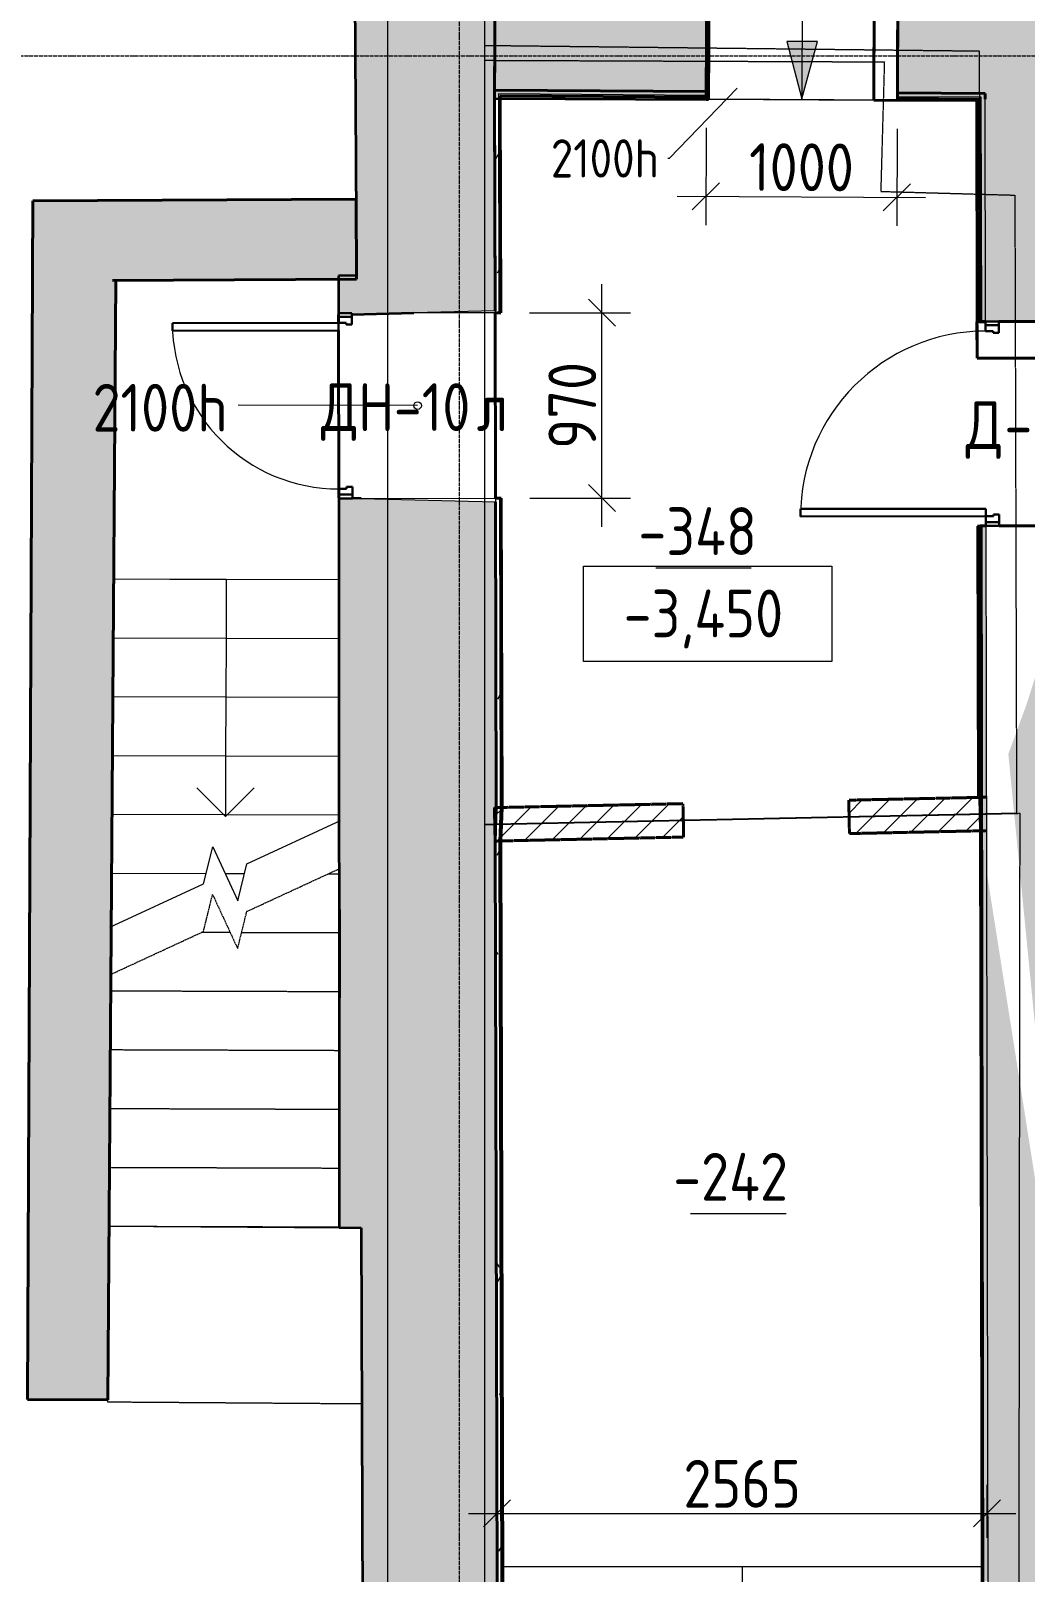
# Model space of a CAD drawing. Header units: millimetres. Extents: x 749182 to 2267578, y 70462 to 311449.
# Drawn here: x 2002362 to 2007566, y 238991 to 247060 of the extents above; entities that cross this region are included whole.
import ezdxf

# ---------------------------------------------------------------- set-up
doc = ezdxf.new("R2010")
doc.units = ezdxf.units.MM
for name, pattern in [('ADSK_Линия сетки', [25, 20, -2.5, 0, -2.5]), ('ADSK_Сверху', [4.5, 3, -1.5]), ('ADSK_Снесено', [4.5, 3, -1.5]), ('осеваяX2', [4, 2.5, -0.5, 0.5, -0.5])]:
    doc.linetypes.add(name, pattern=pattern)
doc.layers.get('Defpoints').update_dxf_attribs({"color": 255})
for name, color, linetype, lineweight in [('Аннотация', 7, 'Continuous', 9), ('Двери', 7, 'Continuous', 20), ('Лестницы', 7, 'Continuous', 18), ('Марки', 7, 'Continuous', 20), ('Марки дверей', 7, 'Continuous', 20), ('Оси', 165, 'осеваяX2', 13), ('отметки', 7, 'Continuous', 20), ('Пандусы', 7, 'Continuous', 18), ('Перекрытие', 7, 'Continuous', 18), ('размеры', 7, 'Continuous', 9), ('Стены', 184, 'Continuous', 40), ('Стены внутренние', 7, 'Continuous', 18), ('Стены наружные', 7, 'Continuous', 18), ('Стены разрез', 7, 'Continuous', 35), ('Стены штриховка', 7, 'Continuous', 18), ('Стрелки вверх', 7, 'Continuous', 18)]:
    doc.layers.add(name, color=color, linetype=linetype, lineweight=lineweight)
doc.layers.add('Отметки потолка', color=253, linetype='Continuous')
doc.styles.add('GOST Common', font='GOST_Common.ttf', dxfattribs={"width": 0.9, "height": 350})
doc.styles.add('GOST Common_1', font='GOST_Common.ttf', dxfattribs={"width": 0.9, "height": 250})
doc.dimstyles.new('ADSK_Основной_2_5_мм_Округление_до_1_мм', dxfattribs={"dimscale": 304.8, "dimtxt": 251.428749, "dimasz": 0.463911, "dimexe": 0.492126, "dimexo": 0.492126, "dimgap": 0.098425, "dimtad": 1, "dimdec": 0, "dimdsep": 46, "dimtxsty": 'GOST Common_1', "dimblk1": 'OBLIQUE', "dimblk2": 'OBLIQUE', "dimsah": 1, "dimcen": 0.09, "dimdle": 0.492126, "dimazin": 2, "dimtfac": 1, "dimtdec": 4, "dimtix": 1, "dimtmove": 0, "dimatfit": 3, "dimfxl": 0, "dimtvp": 1, "dimtolj": 1, "dimtzin": 0, "dimlwd": 20, "dimlwe": 20, "dimarcsym": 0})
pattern_1 = [(0, (1958195.05, 210071.62), (406.4, 101.6), [33.528, -271.272, 33.528, -271.272, -1625.6]), (0, (1958195.05, 210071.62), (406.4, 101.6), [-609.6, 33.528, -576.072, 33.528, -271.272, -711.2]), (0, (1958195.05, 210071.62), (406.4, 101.6), [-1524, 33.528, -169.672, 33.528, -474.472]), (120, (1958347.45, 210122.42), (-291.18818, 301.15272), [33.528, -271.272, 33.528, -271.272, -1625.6]), (120, (1958347.45, 210122.42), (-291.18818, 301.15272), [-609.6, 33.528, -576.072, 33.528, -271.272, -711.2]), (120, (1958347.45, 210122.42), (-291.18818, 301.15272), [-1524, 33.528, -169.672, 33.528, -474.472]), (240, (1958398.25, 210325.62), (-115.21182, -402.75272), [33.528, -271.272, 33.528, -271.272, -1625.6]), (240, (1958398.25, 210325.62), (-115.21182, -402.75272), [-609.6, 33.528, -576.072, 33.528, -271.272, -711.2]), (240, (1958398.25, 210325.62), (-115.21182, -402.75272), [-1524, 33.528, -169.672, 33.528, -474.472])]

# ---------------------------------------------------------------- blocks, each defined once
blk = doc.blocks.new('Существующие стены подвал - Существующие стены подвал-614279-00 План подвала')
at = {"layer": 'Стены', "true_color": 0xc0c0c0}
h = blk.add_hatch(color=9, dxfattribs=at)
h.paths.add_polyline_path([(56529.9, 8243.7), (56521.9, 9891.6), (55614.7, 9887.2), (55611.4, 9124.2), (54267.7, 9129.7), (54267.1, 9158.6), (49024.4, 9158.6), (49024.4, 8259.7), (51104.6, 8255.3)])
h.paths.add_polyline_path([(55620.1, 11120.2), (56515.8, 11124.6), (56510.3, 12254.8), (55625.1, 12250.4), (55622.3, 11614.6)])
h.paths.add_polyline_path([(55630.5, 13483.5), (56504.2, 13487.8), (56482.7, 17882.1), (56479.3, 17884.3), (56484.1, 18289.1), (56581.1, 18289.1), (56577.9, 18453), (55636.9, 18454), (55634.2, 15862.2), (55639.2, 15463.8), (55633.9, 14274.6)])
h.paths.add_polyline_path([(56557.2, 19523), (56527.9, 21035.6), (56386.8, 21035.6), (56386.5, 21235.8), (56383.9, 21235.8), (56375.1, 23760.7), (56319.5, 23761.6), (56287.6, 28354.9), (56256.8, 36643.2), (56224.2, 43936.9), (48463.8, 43935.7), (48463.9, 43053.1), (55489.3, 43061.9), (55489.3, 40730.4), (55505.9, 37127.7), (55501.3, 36571.4), (55555.6, 28934.4), (55560, 28902.8), (55597.8, 28902.4), (55600, 28900.7), (55598.8, 28652.4), (55594.7, 28648.4), (55598.8, 28619.1), (55592.1, 20992.7), (55638.7, 20178.5), (55638.7, 19524), (56555.3, 19523)])
h.paths.add_polyline_path([(39393.4, 20201.7), (42161.7, 20230.9), (42716.1, 20254.9), (46306.8, 20252.4), (46773.4, 21064.2), (46669.7, 25898.2), (45913.1, 25900.5), (45930.2, 21076.8), (41376.5, 21087.9), (41376.1, 20955.6), (40178.1, 20958.6), (40178.1, 21091.2), (38511, 21094.3), (38521, 20373.6), (39393.4, 20368.1), (39393.4, 20230.7)])
h.paths.add_polyline_path([(18977.5, 20357.5), (18995.8, 20697.6), (18995.8, 21071.6), (18965.8, 21071.6), (18965.8, 20652.5), (18455.8, 20408.6), (18495.2, 20367.6), (18965.8, 20357.7)])
h.paths.add_polyline_path([(18424, 20369.1), (18455.8, 20408.6), (18455.8, 21072.6), (10754.2, 21086.2), (10745.7, 20457.8), (11345.8, 20457.8), (18045.3, 20377.1), (18211.4, 20373.6)])
h.paths.add_polyline_path([(37360, 20380.9), (37354.8, 21098.2), (30807, 21114.6), (30787, 20709.4), (30787, 20839.4), (30777, 20701.8), (30787.2, 20395.3), (34405.1, 20387.9), (35898.2, 20390.1), (37359.7, 20380.9)])
h.paths.add_polyline_path([(46613, 28542.5), (46612.9, 28546.1), (46607.5, 28863.4), (46597, 32746.9), (46594.2, 32921.9), (46603.3, 32922), (46599.4, 34522.4), (45850, 34541.9), (45850, 34540.6), (45780, 34540.4), (45780, 34543.7), (45778.3, 34543.8), (45781.2, 30723), (45896.1, 30722.1), (45903.8, 28546.1), (46608.3, 28542.6)])
h.paths.add_polyline_path([(45777.6, 35501.1), (45777.7, 35501.2), (45778.6, 35510.4), (45847.6, 35510.6), (45847.7, 35502.9), (46596.9, 35522.5), (46594.2, 36634.1), (46597.1, 37232.1), (46589.8, 43050.7), (47467.9, 43051.8), (47467.8, 43935.5), (45825.2, 43935.3), (45871.2, 35688.5), (45777.4, 35688), (45777.6, 35511.4)])
h = blk.add_hatch(color=9, dxfattribs=at)
h.paths.add_polyline_path([(49329.7, 9158.6), (49871.2, 9158.6), (49875.6, 14294.9), (49329, 14292.9), (49340.7, 13116.9), (46823.6, 13096.8), (46825.5, 14679.6), (46270, 14679.6), (46224.6, 13092), (42727.9, 13086.3), (42730.1, 14665.6), (42185, 14665.6), (42201.5, 12893.6), (40707.4, 12828.9), (40703.8, 13065.5), (39413.6, 13045.8), (39406.3, 14749.4), (38599.2, 14751.8), (38614.8, 13626), (37409.2, 13633.4), (37378.7, 17812.6), (35269.2, 17807.6), (35269.9, 17507.6), (36952, 17511.6), (36985, 12975.8), (38529.6, 12970.2), (38529.6, 12441.4), (46543.8, 12521.2), (49329.7, 12548.5), (49324.4, 9158.6)])
h.paths.add_polyline_path([(49318.4, 15362.9), (49867.2, 15364.9), (49864.2, 15536.8), (53981.4, 15484.8), (53986.4, 15882.7), (49849.9, 15934.4), (49839.1, 20218.7), (53802.2, 20191.2), (53810.6, 21022.2), (49714.8, 21049.2), (49721.2, 23288.6), (49158.9, 23290.2), (49152.9, 21045.6), (48898.2, 21047.6), (48891, 20225.9), (49309.9, 20222.2), (49309.5, 19594.6), (49307.4, 15912.3), (49314.2, 15912.3), (49314.4, 15769), (49318.4, 15363.6)])
h.paths.add_polyline_path([(55639.2, 15463.8), (55634.2, 15862.2), (55119.6, 15868.6), (55114.6, 15470.4), (55634.2, 15463.9)])
h.paths.add_polyline_path([(46826.8, 15715.6), (46826.7, 15765.4), (46818.2, 15765.4), (46818, 15915.1), (46843.2, 20243.8), (47195.9, 20240.7), (47203.1, 21060.8), (46773.4, 21064.2), (46306.8, 20252.3), (46284.7, 15923), (46302, 15923), (46301.1, 15765.4), (46299.7, 15715.6), (46826.1, 15715.6)])
h.paths.add_polyline_path([(42721, 15724.6), (42731.6, 15724.6), (42731.5, 15794.1), (42720.7, 15794.1), (42720.6, 16269.6), (42716.1, 20254.9), (42157, 20230.7), (42162.3, 16051.8), (42173.5, 15889.7), (42175, 15724.6), (42720.7, 15724.6)])
h.paths.add_polyline_path([(39401.8, 15799.5), (39401.8, 15904.1), (39405.7, 16051.8), (39393.4, 20368.1), (38521, 20373.6), (38585.5, 15803.5), (38603.2, 15801.8), (39401.4, 15799.5)])
h.paths.add_polyline_path([(49314.4, 15912.3), (49314.4, 15912.3), (49839.1, 15933.9)])
h.paths.add_polyline_path([(18025.7, 17309.8), (18944.1, 17310.7), (18400.6, 17521.8), (18877.9, 17347.6), (18215.2, 17715.5), (18045.3, 17666.4), (18045.3, 17820.5), (18945.3, 18219.8), (18945.3, 18187), (18978.7, 18187), (18978.4, 18768.6), (18945.3, 18768.3), (18945.3, 18252.7), (18045.3, 18741.2), (18045.3, 18759.5), (18012.3, 18759.1), (18025.7, 17310.2)])
h.paths.add_polyline_path([(18945.3, 17310.7), (18979.1, 17310.7), (18978.6, 17677), (18945.3, 17677), (18945.3, 17310.7)])
h.paths.add_polyline_path([(30789.2, 17377.9), (31843.5, 17390.5), (31825.3, 18779.6), (30788.4, 18769.2), (30789.1, 18187), (30842.4, 18187), (30842.4, 17677), (30789, 17677), (30789.2, 17383.9)])
h.paths.add_polyline_path([(13924.8, 17539.6), (13924.8, 17839.6), (11328.3, 17866.9), (11334.1, 20457.8), (11045.8, 20457.8), (11006.9, 17570.3), (13341.6, 17545.7)])
h.paths.add_polyline_path([(30787.7, 20077.3), (31807.9, 20118.6), (31804.3, 20361.2), (31797.1, 20361.3), (31804.3, 20393.2), (30787.5, 20395.3), (30787.7, 20079.5)])
h.paths.add_polyline_path([(17999.4, 20144), (18045.3, 20144.5), (18045.3, 20154.1), (18294.9, 20208.5), (18424, 20369.1), (17997.2, 20378.1), (17999.3, 20153.6)])
h.paths.add_polyline_path([(18945.3, 20153.3), (18977.6, 20153.6), (18977.5, 20357.5), (18945.3, 20357.5), (18945.3, 20153.6)])
h.paths.add_polyline_path([(55638.7, 20178.5), (55591.1, 21010.4), (55070.5, 21013.9), (55062.1, 20182.5), (55638.7, 20178.5)])
h.paths.add_polyline_path([(49178.9, 26805.3), (49175.3, 28869.1), (49172.8, 28868.6), (49172.1, 28239.6), (49168.3, 26805.4), (49172.8, 26805.4)])
h.paths.add_polyline_path([(49731.2, 26803.8), (49736.5, 28675), (49733.6, 28674.3), (49717.7, 28675), (49717.6, 28706.4), (49685.6, 28706.7), (49684.9, 28661.7), (49672.8, 28658.6), (49178.9, 26805.3), (49714.8, 26803.8)])
h.paths.add_polyline_path([(55598.8, 28619.1), (55555.4, 28936.1), (49736.7, 28987.5), (49721.2, 34397.5), (49675.7, 34396.8), (49676, 34273.9), (49283.2, 33202), (49633.4, 29643.5), (49684.6, 29318.6), (49684.9, 29120), (49652.2, 28970.5), (49685.2, 28976.6), (49685.6, 28956.7), (49736.7, 28956.3), (49736.5, 28675), (55591.1, 28619.2)])
h.paths.add_polyline_path([(49145.3, 28868.6), (49145.3, 28868.8), (49175.3, 28874.8), (49165.7, 34395.9), (49122.2, 34395.8), (49126.1, 32975.3), (49132.5, 32975.4), (49136.2, 32800.6), (49144.2, 28868.6)])
h.paths.add_polyline_path([(49119.2, 35465.8), (49718.1, 35466.9), (49714.8, 36618.6), (55501.3, 36571.4), (55506.2, 37173.9), (48705, 37218.3), (48702.3, 36625.7), (49116, 36624.1), (49119, 35554.6)])
h.paths.add_polyline_path([(47702.3, 36629.7), (47705, 37224.8), (46597.1, 37232.1), (46594.2, 36634.1), (47702.1, 36629.7)])
at = {"layer": 'Стены'}
for p, q in [((47717.6, 37224.7), (47713.7, 36630.2)), ((48579.1, 36626.3), (48581.5, 37219.1)), ((46597, 35512.4), (46599.3, 34542.4)), ((45777.6, 35460.4), (45777.6, 35501.1)), ((49119.7, 35274.3), (49119.2, 35465.8)), ((45778.3, 34543.8), (45777.6, 35420.4)), ((49718.7, 35276), (49119.7, 35274.3))]:
    blk.add_line(p, q, dxfattribs=at)
at = {"layer": 'Стены разрез'}
for p, q in [((45825.2, 43935.3), (45871.2, 35707.6)), ((46594.2, 36634.1), (46597.1, 37232.1)), ((46597.1, 37232.1), (46594.2, 36634.1)), ((47702.3, 36629.7), (47705, 37224.8)), ((48705, 37218.3), (48702.3, 36625.7)), ((46596.9, 35522.5), (46594.2, 36634.1)), ((46594.2, 36634.1), (47702.3, 36629.7)), ((48702.3, 36625.7), (49116, 36624.1)), ((49116, 36624.1), (49119.2, 35465.8)), ((45871.2, 35707.6), (45777.4, 35705.7)), ((45777.4, 35705.7), (45777.6, 35501.1)), ((45847.7, 35502.9), (46171.7, 35511.4)), ((49119.2, 35465.8), (49163.9, 35465.9)), ((49233.9, 35466), (49718.1, 35466.9)), ((45780, 34543.7), (45778.3, 34543.8)), ((45778.3, 34543.8), (45781.2, 30723)), ((45895.9, 34540.7), (45850, 34541.9)), ((46603.3, 32922), (46599.4, 34522.4)), ((49165.7, 34395.9), (49122.2, 34395.8)), ((49122.2, 34395.8), (49126.1, 32975.3)), ((49721.2, 34397.5), (49235.7, 34396.1)), ((49126.1, 32975.3), (49132.5, 32975.4)), ((49132.5, 32975.4), (49136.2, 32800.6)), ((46593.3, 32921.8), (46603.3, 32922)), ((46597, 32746.9), (46593.3, 32921.8)), ((49136.2, 32800.6), (49144.2, 28868.6)), ((46607.5, 28863.4), (46597, 32746.9)), ((45781.2, 30723), (45896.1, 30722.1)), ((45896.1, 30722.1), (45903.8, 28546.1))]:
    blk.add_line(p, q, dxfattribs=at)
blk = doc.blocks.new('Новые проёмы подвал - Новые проёмы подвал-999150-00 План подвала')
at = {"layer": 'Стены', "color": 0, "linetype": 'ADSK_Снесено'}
for p, q in [((47713.7, 36630.2), (47717.6, 37224.7)), ((48581.5, 37219.1), (48579.1, 36626.3)), ((49119.7, 35274.3), (49119.2, 35465.8)), ((49718.7, 35276), (49119.7, 35274.3))]:
    blk.add_line(p, q, dxfattribs=at)
at = {"layer": 'Стены разрез', "color": 0, "linetype": 'ADSK_Снесено'}
for p, q in [((47705, 37224.8), (47702.3, 36629.7)), ((47713.7, 36629.6), (47717.6, 37224.7)), ((48581.5, 37219.1), (48579.1, 36626.2)), ((48702.3, 36625.7), (48705, 37218.3)), ((47702.3, 36629.7), (47713.7, 36629.6)), ((48579.1, 36626.2), (48702.3, 36625.7)), ((49163.9, 35465.9), (49119.2, 35465.8)), ((49119.2, 35465.8), (49119.7, 35274.3)), ((49718.1, 35466.9), (49233.9, 35466)), ((49119.7, 35274.3), (49718.7, 35276))]:
    blk.add_line(p, q, dxfattribs=at)
blk = doc.blocks.new('AC_Дверь_Однопольная_Стальная - Д-8п 1070х2200h-1983182-00 План подвала')
at = {"layer": 'Двери', "color": 5, "linetype": 'Continuous', "lineweight": 30, "true_color": 0x0000ff}
for p, q in [((-485, 1225), (-445, 1225)), ((-485, 255), (-485, 1225)), ((-445, 1225), (-445, 255)), ((-535, 255), (-515, 255)), ((-535, 185), (-535, 255)), ((-515, 255), (-485, 255)), ((-515, 185), (-515, 255)), ((-515, 255), (-515, 185)), ((-445, 255), (-485, 255)), ((-485, 255), (-485, 215)), ((485, 255), (515, 255)), ((485, 215), (485, 255)), ((515, 255), (515, 185)), ((515, 255), (535, 255)), ((515, 185), (515, 255)), ((535, 255), (535, 185)), ((-515, 185), (-535, 185)), ((-475, 185), (-515, 185)), ((-485, 215), (-475, 215)), ((-475, 215), (-475, 185)), ((475, 215), (485, 215)), ((475, 185), (475, 215)), ((515, 185), (475, 185)), ((535, 185), (515, 185))]:
    blk.add_line(p, q, dxfattribs=at)
at = {"layer": 'Двери', "color": 5, "linetype": 'Continuous', "true_color": 0x0000ff}
blk.add_arc((-485, 255), 970, 0, 90, dxfattribs=at)
blk = doc.blocks.new('AC_Дверь_Однопольная_Стальная - ДН-10л 970х2100h-1983205-00 План подвала')
at = {"layer": 'Двери', "color": 5, "linetype": 'Continuous', "lineweight": 30, "true_color": 0x0000ff}
for p, q in [((435, 1282.5), (395, 1282.5)), ((395, 1282.5), (395, 412.5)), ((435, 412.5), (435, 1282.5)), ((-465, 412.5), (-485, 412.5)), ((-485, 412.5), (-485, 342.5)), ((-435, 412.5), (-465, 412.5)), ((-465, 412.5), (-465, 342.5)), ((-465, 342.5), (-465, 412.5)), ((-435, 372.5), (-435, 412.5)), ((395, 412.5), (435, 412.5)), ((465, 412.5), (435, 412.5)), ((435, 412.5), (435, 372.5)), ((465, 342.5), (465, 412.5)), ((485, 412.5), (465, 412.5)), ((465, 412.5), (465, 342.5)), ((485, 342.5), (485, 412.5)), ((-485, 342.5), (-465, 342.5)), ((-465, 342.5), (-425, 342.5)), ((-425, 372.5), (-435, 372.5)), ((-425, 342.5), (-425, 372.5)), ((435, 372.5), (425, 372.5)), ((425, 372.5), (425, 342.5)), ((425, 342.5), (465, 342.5)), ((465, 342.5), (485, 342.5))]:
    blk.add_line(p, q, dxfattribs=at)
at = {"layer": 'Двери', "color": 5, "linetype": 'Continuous', "true_color": 0x0000ff}
blk.add_arc((435, 412.5), 870, 90, 180, dxfattribs=at)
blk = doc.blocks.new('_Oblique')
at = {"color": 0, "linetype": 'ByBlock', "lineweight": -2}
blk.add_line((-0.5, -0.5), (0.5, 0.5), dxfattribs=at)
blk = doc.blocks.new('*D1845')
at = {"layer": 'Defpoints', "color": 0, "lineweight": 20, "transparency": 16777216}
for p in [(2005897.3, 246701.9), (2006897.3, 246697.3), (2006895, 246188.7)]:
    blk.add_point(p, dxfattribs=at)
at = {"layer": 'размеры', "color": 0, "lineweight": 20, "transparency": 16777216}
for p, q in [((2005896.6, 246551.9), (2005894.3, 246043.2)), ((2006896.6, 246547.3), (2006894.3, 246038.7)), ((2005745, 246193.9), (2007045, 246188))]:
    blk.add_line(p, q, dxfattribs=at)
at = {"layer": 'размеры', "color": 0, "lineweight": 20, "transparency": 16777216, "xscale": 141.4, "yscale": 141.4, "zscale": 141.4}
for p, rotation in [((2005895, 246193.2), 179.7385023716221), ((2006895, 246188.7), 359.7385023716221)]:
    blk.add_blockref('_Oblique', p, dxfattribs=dict(at, rotation=rotation))
at = {"layer": 'размеры', "color": 0, "lineweight": 20, "transparency": 16777216, "insert": (2006395.7, 246346), "char_height": 250, "width": 700.591, "attachment_point": 5, "rotation": 359.7385, "style": 'GOST Common_1'}
blk.add_mtext('\\A1;1000', dxfattribs=at)
blk = doc.blocks.new('*D1848')
at = {"layer": 'Defpoints', "color": 0, "lineweight": 20, "transparency": 16777216}
for p in [(2007367, 239298.7), (2004802.5, 239021.1), (2007367, 239021.1)]:
    blk.add_point(p, dxfattribs=at)
at = {"layer": 'размеры', "color": 0, "lineweight": 20, "transparency": 16777216}
for p, q in [((2004802.5, 239171.1), (2004802.5, 239448.7)), ((2007367, 239171.1), (2007367, 239448.7)), ((2004652.5, 239298.7), (2007517, 239298.7))]:
    blk.add_line(p, q, dxfattribs=at)
at = {"layer": 'размеры', "color": 0, "lineweight": 20, "transparency": 16777216, "xscale": 141.4, "yscale": 141.4, "zscale": 141.4, "rotation": 180}
blk.add_blockref('_Oblique', (2004802.5, 239298.7), dxfattribs=at)
at = {"layer": 'размеры', "color": 0, "lineweight": 20, "transparency": 16777216, "xscale": 141.4, "yscale": 141.4, "zscale": 141.4}
blk.add_blockref('_Oblique', (2007367, 239298.7), dxfattribs=at)
at = {"layer": 'размеры', "color": 0, "lineweight": 20, "transparency": 16777216, "insert": (2006084.8, 239453.7), "char_height": 250, "width": 700.591, "attachment_point": 5, "style": 'GOST Common_1'}
blk.add_mtext('\\A1;2565', dxfattribs=at)
blk = doc.blocks.new('ADSK_Марка_Дверь - Типоразмер_ADSK_Марка-58376-00 План подвала')
at = {"layer": 'Марки дверей', "lineweight": 9}
blk.add_circle((0, 0), 0.2, dxfattribs=at)
blk = doc.blocks.new('*D1855')
at = {"layer": 'Defpoints', "color": 0, "lineweight": 20, "transparency": 16777216}
for p in [(2004822, 245584.1), (2005351, 245584.1), (2004824.4, 244614.1)]:
    blk.add_point(p, dxfattribs=at)
at = {"layer": 'размеры', "color": 0, "lineweight": 20, "transparency": 16777216}
for p, q in [((2005351, 244464.1), (2005351, 245734.1)), ((2004972, 245584.1), (2005501, 245584.1)), ((2004974.4, 244614.1), (2005501, 244614.1))]:
    blk.add_line(p, q, dxfattribs=at)
at = {"layer": 'размеры', "color": 0, "lineweight": 20, "transparency": 16777216, "xscale": 141.4, "yscale": 141.4, "zscale": 141.4}
for p, rotation in [((2005351, 245584.1), 90), ((2005351, 244614.1), 270)]:
    blk.add_blockref('_Oblique', p, dxfattribs=dict(at, rotation=rotation))
at = {"layer": 'размеры', "color": 0, "lineweight": 20, "transparency": 16777216, "insert": (2005196, 245099.1), "char_height": 250, "width": 700.591, "attachment_point": 5, "rotation": 90, "style": 'GOST Common_1'}
blk.add_mtext('\\A1;970', dxfattribs=at)
blk = doc.blocks.new('Высотные отметки - Рамка-5093-00 План подвала')
at = {"layer": 'Аннотация'}
for p, q in [((-6.5, 0), (-6.5, 5)), ((-6.5, 5), (6.5, 5)), ((6.5, 5), (6.5, 0)), ((6.5, 0), (-6.5, 0))]:
    blk.add_line(p, q, dxfattribs=at)
blk = doc.blocks.new('ADSK_Марка_Перекрытие - Экземпляр_ADSK_Позиция-177290-00 План подвала')
at = {"layer": 'Марки'}
blk.add_line((-2.5, 0), (2.5, 0), dxfattribs=at)

msp = doc.modelspace()

# ---------------------------------------------------------------- hatches: boundary and pattern name
at = {"layer": 'размеры'}
msp.add_hatch(color=0, dxfattribs=at).paths.add_polyline_path([(2006397.3809, 246704.7126), (2006479.134, 247004.3426), (2006318.3662, 247005.0764)])
at = {"layer": 'Стены внутренние', "lineweight": 9}
h = msp.add_hatch(dxfattribs=at)
h.set_pattern_fill('FP_2', color=0, style=0, pattern_type=2)
h.set_pattern_definition(pattern_1)
h.paths.add_polyline_path([(2004798.319, 242993.6643), (2004818.318, 242994.0861), (2004814.3656, 244614.0813), (2004794.3657, 244614.0325), (2004798.2687, 243014.2693)])
h.paths.add_polyline_path([(2004791.9991, 245584.0296), (2004811.999, 245584.0784), (2004809.0172, 246705.5982), (2004789.2625, 246705.6763), (2004791.9745, 245594.1207)])
at = {"layer": 'Стены внутренние'}
h = msp.add_hatch(color=0, dxfattribs=at)
h.paths.add_polyline_path([(2007373.9754, 236876.9576), (2007867.8426, 238730.1854), (2007880.7502, 238733.5178), (2007879.9543, 239048.7119), (2007847.2916, 239042.1558), (2007879.9543, 239191.572), (2007879.6092, 239390.2074), (2007363.9189, 242664.5603), (2007373.7943, 236981.2115)])
h.paths.add_polyline_path([(2007573.3384, 243533.0958), (2007870.9988, 244345.5504), (2007870.7835, 244469.4115), (2007870.6337, 244468.9398), (2007604.5028, 243631.1972)])
at = {"layer": 'Стены внутренние', "lineweight": 9}
h = msp.add_hatch(dxfattribs=at)
h.set_pattern_fill('FP_2', color=0, style=0, pattern_type=2)
h.set_pattern_definition(pattern_1)
h.paths.add_polyline_path([(2004802.5103, 238934.9786), (2004822.5098, 238935.1781), (2004812.0717, 242818.1639), (2004792.0707, 242818.4936), (2004802.4963, 238940.1876)])
at = {"layer": 'Стены наружные'}
for points in [[(2002370.6432, 245750.6235), (2004066.3448, 245760.098), (2004064.0038, 246179.0915), (2002372.4913, 246169.6404), (2002370.6535, 245752.9647)], [(2002763.8103, 239892.5003), (2002789.6576, 245752.9647), (2002370.6432, 245750.6235), (2002344.8144, 239894.3482), (2002710.556, 239892.7351)], [(2002764.6889, 239893.5611), (2002806.2023, 245753.0572), (2002789.6576, 245752.9647), (2002763.815, 239893.5673)]]:
    msp.add_hatch(color=0, dxfattribs=at).paths.add_polyline_path(points)
at = {"layer": 'Стены наружные', "linetype": 'ADSK_Снесено', "lineweight": 9}
h = msp.add_hatch(dxfattribs=at)
h.set_pattern_fill('FP_1', color=0, style=0, pattern_type=2)
h.set_pattern_definition([(45, (1958195.05, 210071.62), (-70.71068, 70.71068), [])])
h.paths.add_polyline_path([(2004792.0707, 242818.4936), (2005778.8761, 242839.3083), (2005775.1856, 243014.2693), (2004788.3803, 242993.4547), (2004790.941, 242872.0517)])
h.paths.add_polyline_path([(2006646.683, 242857.6129), (2007331.2025, 242872.7339), (2007327.5264, 243047.0129), (2006642.9926, 243032.574), (2006646.3641, 242872.7339)])

# ---------------------------------------------------------------- linework, layer by layer
at = {"layer": 'Аннотация', "color": 0, "lineweight": 9}
for p, q in [((2006058.1524, 246759.7318), (2005702.8308, 246392.1598)), ((2005702.8308, 246392.1598), (2005696.8027, 246392.1598))]:
    msp.add_line(p, q, dxfattribs=at)
at = {"layer": 'Лестницы', "color": 0}
for p, q in [((2003973.6823, 244185.8449), (2002795.1253, 244189.5713)), ((2003973.6823, 244185.8449), (2002795.1253, 244189.5713)), ((2003973.9167, 243877.7426), (2002792.9425, 243881.4767)), ((2003973.9167, 243877.7426), (2002792.9425, 243881.4767)), ((2003974.1512, 243569.6403), (2002790.7597, 243573.382)), ((2003974.1512, 243569.6403), (2002790.7597, 243573.382)), ((2003974.3856, 243261.5381), (2002788.5769, 243265.2874)), ((2003974.3856, 243261.5381), (2002788.5769, 243265.2874)), ((2003974.62, 242953.4358), (2002786.3942, 242957.1928)), ((2003974.62, 242953.4358), (2002786.3942, 242957.1928)), ((2003492.997, 242699.6846), (2003983.0275, 242926.3061)), ((2003266.0871, 242594.747), (2003313.9561, 242789.0345)), ((2003313.9561, 242789.0345), (2003445.1281, 242505.3971)), ((2003279.0928, 242647.5334), (2002784.2114, 242649.0981)), ((2003279.0928, 242647.5334), (2002784.2114, 242649.0981)), ((2003479.9914, 242646.8982), (2003379.5421, 242647.2158)), ((2003479.9914, 242646.8982), (2003379.5421, 242647.2158)), ((2003445.1281, 242505.3971), (2003492.997, 242699.6846)), ((2002776.0566, 242368.1255), (2003266.0871, 242594.747))]:
    msp.add_line(p, q, dxfattribs=at)
at = {"layer": 'Лестницы', "color": 0, "linetype": 'ADSK_Сверху'}
for p, q in [((2003492.2066, 242449.6859), (2003982.2371, 242676.3073)), ((2003974.8545, 242645.3335), (2003915.6661, 242645.5206)), ((2003974.8545, 242645.3335), (2003915.6661, 242645.5206)), ((2003265.2967, 242344.7482), (2003313.1656, 242539.0357)), ((2003313.1656, 242539.0357), (2003444.3376, 242255.3984)), ((2003444.3376, 242255.3984), (2003492.2066, 242449.6859)), ((2003981.5552, 242460.6499), (2003976.2941, 240796.7197)), ((2002775.2662, 242118.1268), (2003265.2967, 242344.7482)), ((2003405.6603, 242339.0317), (2003253.9727, 242339.5113)), ((2003405.6603, 242339.0317), (2003253.9727, 242339.5113)), ((2003981.1649, 242337.212), (2003464.8972, 242338.8444)), ((2003981.1649, 242337.212), (2003464.8972, 242338.8444)), ((2002775.2662, 242118.1268), (2002771.1001, 240800.5303)), ((2003980.1907, 242029.1135), (2002774.9968, 242032.9242)), ((2003980.1907, 242029.1135), (2002774.9968, 242032.9242)), ((2003979.2166, 241721.0151), (2002774.0226, 241724.8257)), ((2003979.2166, 241721.0151), (2002774.0226, 241724.8257)), ((2003978.2424, 241412.9166), (2002773.0484, 241416.7273)), ((2003978.2424, 241412.9166), (2002773.0484, 241416.7273)), ((2003977.2683, 241104.8182), (2002772.0743, 241108.6288)), ((2003977.2683, 241104.8182), (2002772.0743, 241108.6288)), ((2003976.2941, 240796.7197), (2002771.1001, 240800.5303))]:
    msp.add_line(p, q, dxfattribs=at)
at = {"layer": 'Марки дверей', "color": 0}
msp.add_line((2004386.37, 245098.0385), (2003447.0665, 245100.904), dxfattribs=at)
at = {"layer": 'Оси', "linetype": 'ADSK_Линия сетки'}
for p, q in [((2004604.9564, 214656.6284), (2004604.9564, 254606.4029)), ((1947108.8213, 246928.4045), (2015336.7643, 246928.4045))]:
    msp.add_line(p, q, dxfattribs=at)
at = {"layer": 'Пандусы', "color": 0}
for p, q in [((2005897.3192, 246701.9044), (2005908.741, 246701.8523)), ((2005908.741, 246701.8523), (2006774.2071, 246697.9023)), ((2006774.2071, 246697.9023), (2006897.3088, 246697.3404)), ((2004832.2789, 239021.1103), (2007339.1211, 239021.1103))]:
    msp.add_line(p, q, dxfattribs=at)
at = {"layer": 'Перекрытие', "linetype": 'ADSK_Сверху'}
for p, q in [((2004738.89, 246905.8771), (2006829.3282, 246897.6108)), ((2006829.3282, 246897.6108), (2006810.4302, 246219.5236)), ((2006810.4302, 246219.5236), (2007512.4148, 246199.9597)), ((2007512.4148, 246199.9597), (2007521.3937, 242963.5827)), ((2004738.89, 242904.8843), (2007537.9506, 242963.7908)), ((2007537.9506, 242963.7908), (2007532.7965, 238771.9941)), ((2007521.3937, 242963.5827), (2004738.89, 242904.8913)), ((2002764.5997, 239880.9721), (2002771.1328, 240803.1045)), ((2002771.1328, 240803.1045), (2004091.1219, 240793.7526)), ((2004091.1219, 240793.7526), (2004094.386, 239871.5509)), ((2004094.386, 239871.5509), (2002764.5997, 239880.9721))]:
    msp.add_line(p, q, dxfattribs=at)
at = {"layer": 'Перекрытие'}
for p, q in [((2006897.3088, 246697.3404), (2005897.3192, 246701.9044)), ((2003972.658, 245532.0304), (2003972.6271, 245572.6798)), ((2003973.3555, 244615.3762), (2003972.6884, 245492.0304)), ((2002795.1417, 244191.883), (2003384.4129, 244187.7081))]:
    msp.add_line(p, q, dxfattribs=at)
at = {"layer": 'размеры', "color": 0, "lineweight": 20}
for p, q in [((2006403.1294, 247964.2298), (2006397.3809, 246704.7126)), ((2006084.9241, 239020.3558), (2006084.9241, 238605.9377))]:
    msp.add_line(p, q, dxfattribs=at)
at = {"layer": 'размеры', "color": 0}
for p, q in [((2006479.134, 247004.3426), (2006318.3662, 247005.0764)), ((2006318.3662, 247005.0764), (2006397.3809, 246704.7126)), ((2006397.3809, 246704.7126), (2006479.134, 247004.3426))]:
    msp.add_line(p, q, dxfattribs=at)
at = {"layer": 'Стены внутренние', "color": 0, "lineweight": 40}
for p, q in [((2004792.4433, 247259.666), (2004788.9858, 246749.6777)), ((2005897.5029, 246742.1623), (2005899.8306, 247252.1583)), ((2006899.81, 247245.3787), (2006897.4824, 246735.3828)), ((2004788.9858, 246749.6777), (2005897.5029, 246742.1623)), ((2005897.5266, 246742.1622), (2004789.1552, 246749.6766)), ((2004789.1552, 246749.6766), (2004791.9745, 245594.1207)), ((2004819.229, 246719.472), (2005897.3232, 246712.1628)), ((2004821.999, 245584.1028), (2004819.229, 246719.472)), ((2005897.3232, 246712.1628), (2005897.5266, 246742.1622)), ((2006897.5038, 246735.3826), (2006897.3004, 246705.3833)), ((2006897.3004, 246705.3833), (2007326.9026, 246702.4708)), ((2006897.4824, 246735.3828), (2007356.8508, 246732.2684)), ((2007356.8508, 246732.2684), (2006897.5038, 246735.3826)), ((2007326.9026, 246702.4708), (2007328.9251, 245538.4716)), ((2007356.8508, 246732.2684), (2007356.9029, 246702.2674)), ((2004791.9991, 245584.0296), (2004821.999, 245584.1028)), ((2007328.9251, 245538.4716), (2007358.9251, 245538.5237)), ((2007428.925, 245538.6453), (2008020.9241, 245539.674)), ((2004824.3656, 244614.1057), (2004794.3657, 244614.0325)), ((2004794.4145, 244594.0037), (2004798.319, 242993.6643)), ((2004828.3203, 242993.166), (2004824.3656, 244614.1057)), ((2007360.7843, 244468.5253), (2007330.7843, 244468.4732)), ((2007330.7843, 244468.4732), (2007343.9752, 236877.0428)), ((2008022.7833, 244469.6756), (2007430.7842, 244468.6469)), ((2004798.319, 242993.6643), (2004792.0707, 242818.4936)), ((2004822.0722, 242817.999), (2004828.3203, 242993.166)), ((2004792.0707, 242818.4936), (2004802.5103, 238934.9786)), ((2004832.5096, 238935.2779), (2004822.0722, 242817.999))]:
    msp.add_line(p, q, dxfattribs=at)
at = {"layer": 'Стены внутренние', "color": 0, "linetype": 'ADSK_Сверху'}
for p, q in [((2004738.2581, 246983.9981), (2007325.8604, 246954.6903)), ((2007325.8604, 246954.6903), (2007327.989, 246205.0995))]:
    msp.add_line(p, q, dxfattribs=at)
at = {"layer": 'Стены внутренние', "color": 0}
msp.add_line((2007360.7843, 244468.5253), (2007373.9754, 236876.9576), dxfattribs=at)
at = {"layer": 'Стены наружные', "color": 0, "linetype": 'ADSK_Сверху'}
for p, q in [((2004228.2581, 253830.8227), (2004228.2581, 237113.7863)), ((2004738.2581, 230467.4518), (2004738.2581, 253320.8227))]:
    msp.add_line(p, q, dxfattribs=at)
at = {"layer": 'Стены наружные', "color": 0, "lineweight": 40}
for p, q in [((2002372.4913, 246169.6404), (2002344.8144, 239894.3482)), ((2004064.0038, 246179.0915), (2002372.4913, 246169.6404)), ((2004066.3448, 245760.098), (2004064.0038, 246179.0915)), ((2002764.6889, 239893.5611), (2002806.2023, 245753.0572)), ((2004066.3448, 245760.098), (2002789.6576, 245752.9647)), ((2002344.8144, 239894.3482), (2002763.8103, 239892.5003)), ((2002763.8103, 239892.5003), (2002763.815, 239893.5673)), ((2002763.815, 239893.5673), (2002764.6889, 239893.5611))]:
    msp.add_line(p, q, dxfattribs=at)
at = {"layer": 'Стены наружные', "color": 0}
for p, q in [((2004791.9745, 245594.1207), (2004366.6995, 245582.992)), ((2004791.9991, 245584.0296), (2004366.6995, 245582.992)), ((2004791.9745, 245594.1207), (2004791.9991, 245584.0296)), ((2004090.9092, 244612.3162), (2004794.3657, 244614.0325)), ((2004090.9092, 244612.3162), (2004794.4145, 244594.0037)), ((2004794.3657, 244614.0325), (2004794.4145, 244594.0037))]:
    msp.add_line(p, q, dxfattribs=at)
at = {"layer": 'Стены наружные', "color": 0, "linetype": 'ADSK_Снесено', "lineweight": 40}
for p, q in [((2007363.253, 243047.7665), (2006642.9926, 243032.574)), ((2005775.1856, 243014.2693), (2004788.3803, 242993.4547)), ((2004788.3803, 242993.4547), (2004792.0707, 242818.4936)), ((2005778.8761, 242839.3083), (2005775.1856, 243014.2693)), ((2006642.9926, 243032.574), (2006646.683, 242857.6129)), ((2004792.0707, 242818.4936), (2005778.8761, 242839.3083)), ((2006646.683, 242857.6129), (2007363.5571, 242872.7339))]:
    msp.add_line(p, q, dxfattribs=at)
at = {"layer": 'Стены штриховка', "color": 0}
for p, q in [((2005897.391, 246722.1626), (2004809.2044, 246729.5402)), ((2004809.2044, 246729.5402), (2004811.999, 245584.0784)), ((2007336.8853, 246712.4033), (2006897.3682, 246715.3831)), ((2007338.9251, 245538.4889), (2007336.8853, 246712.4033)), ((2007358.9251, 245538.5237), (2007356.9029, 246702.2674)), ((2004814.3656, 244614.0813), (2004818.3199, 242993.3321)), ((2007353.9753, 236877.0144), (2007340.7843, 244468.4906)), ((2004818.3199, 242993.3321), (2004812.0717, 242818.1639)), ((2004812.0717, 242818.1639), (2004822.5098, 238935.1781))]:
    msp.add_line(p, q, dxfattribs=at)
at = {"layer": 'Стрелки вверх', "color": 0}
for p, q in [((2003384.4129, 244187.7081), (2003383.4387, 243879.6096)), ((2003383.4387, 243879.6096), (2003382.4646, 243571.5112)), ((2003382.4646, 243571.5112), (2003381.4904, 243263.4127)), ((2003381.4904, 243263.4127), (2003380.5162, 242955.3142)), ((2003380.4906, 242947.2143), (2003230.9657, 243097.6878)), ((2003380.4906, 242947.2143), (2003530.9642, 243096.7393)), ((2003380.5162, 242955.3142), (2003380.4906, 242947.2143))]:
    msp.add_line(p, q, dxfattribs=at)

# ---------------------------------------------------------------- block references
at = {"layer": 'Двери', "color": 0}
for name, p, rotation in [('AC_Дверь_Однопольная_Стальная - ДН-10л 970х2100h-1983205-00 План подвала', (2004386.37, 245098.0385), 90.1397881447506), ('AC_Дверь_Однопольная_Стальная - Д-8п 1070х2200h-1983182-00 План подвала', (2007614.8543, 245003.9676), 90.09955704291379)]:
    msp.add_blockref(name, p, dxfattribs=dict(at, rotation=rotation))
at = {"layer": 'Марки', "color": 0, "xscale": 99.99999999999993, "yscale": 99.99999999999993, "zscale": 99.99999999999993}
for p in [(2005882.5537, 244247.9641), (2006064.8983, 240867.8924)]:
    msp.add_blockref('ADSK_Марка_Перекрытие - Экземпляр_ADSK_Позиция-177290-00 План подвала', p, dxfattribs=at)
at = {"layer": 'Марки дверей', "color": 0, "xscale": 99.99999999999993, "yscale": 99.99999999999993, "zscale": 99.99999999999993}
msp.add_blockref('ADSK_Марка_Дверь - Типоразмер_ADSK_Марка-58376-00 План подвала', (2004386.37, 245098.0385), dxfattribs=at)
at = {"layer": 'отметки', "color": 0, "lineweight": 20, "xscale": 99.99999999999993, "yscale": 99.99999999999993, "zscale": 99.99999999999993}
msp.add_blockref('Высотные отметки - Рамка-5093-00 План подвала', (2005904.6159, 243758.1027), dxfattribs=at)
at = {"layer": 'Стены'}
msp.add_blockref('Существующие стены подвал - Существующие стены подвал-614279-00 План подвала', (1958195.046, 210071.6162), dxfattribs=at)
at = {"layer": 'Стены', "color": 0, "linetype": 'ADSK_Снесено'}
msp.add_blockref('Новые проёмы подвал - Новые проёмы подвал-999150-00 План подвала', (1958195.046, 210071.6162), dxfattribs=at)

# ---------------------------------------------------------------- texts
at = {"layer": 'Аннотация', "color": 0, "lineweight": 9, "insert": (2005083.6308, 246492.1598), "char_height": 200, "width": 743.164312, "attachment_point": 1, "style": 'GOST Common_1'}
msp.add_mtext('2100h', dxfattribs=at)
at = {"layer": 'Марки дверей', "color": 0, "lineweight": 9, "char_height": 250, "attachment_point": 1, "style": 'GOST Common'}
for s, insert, width in [('2100h', (2002684.7665, 245211.8311), 916.328812), ('ДН', (2003880.8407, 245215.0516), 461.772), ('-10', (2004261.8407, 245215.0516), 526.708687), ('\\fGOST Common|b0|i0|c204|p34|;\\W.9;л', (2004696.4189, 245215.0516), 194.810062), ('\\fGOST Common|b0|i0|c204|p34|;\\W.9;Д', (2007255.125, 245120.9807), 245.316375), ('-8', (2007457.5313, 245120.9807), 389.620125)]:
    msp.add_mtext(s, dxfattribs=dict(at, insert=insert, width=width))
at = {"layer": 'отметки', "color": 0, "lineweight": 20, "insert": (2005464.6258, 244134.8098), "char_height": 250, "width": 1055.976244, "attachment_point": 1, "line_spacing_factor": 1.022761, "style": 'GOST Common'}
msp.add_mtext('-3,450', dxfattribs=at)
at = {"layer": 'Отметки потолка', "color": 0, "lineweight": 9, "char_height": 250, "width": 800.885812, "attachment_point": 1, "style": 'GOST Common'}
for s, insert in [('-348', (2005541.6228, 244565.8016)), ('-242', (2005723.9675, 241185.73))]:
    msp.add_mtext(s, dxfattribs=dict(at, insert=insert))

# ---------------------------------------------------------------- dimensions: what is measured, and where the dimension line sits
at = {"layer": 'размеры', "color": 0, "lineweight": 20}
for base, p1, p2, angle, override, picture, middle in [((2006894.9872, 246188.6754), (2005897.3192, 246701.9044), (2006897.3088, 246697.3404), 359.73850237, {"dimpost": '<>', "dimfxl": 1000}, '*D1845', (2006395.6998, 246345.9558)), ((2005350.9562, 245584.1028), (2004824.3656, 244614.1057), (2004821.999, 245584.1028), 90, {"dimpost": '<>', "dimfxl": 970}, '*D1855', (2005195.9562, 245099.1042))]:
    dim = msp.add_linear_dim(base=base, p1=p1, p2=p2, angle=angle, dimstyle='ADSK_Основной_2_5_мм_Округление_до_1_мм', override=override, dxfattribs=at)
    dim.commit()
    dim.dimension.update_dxf_attribs({"geometry": picture, "text_midpoint": middle})
dim = msp.add_linear_dim(base=(2007367.0201, 239298.6659), p1=(2004802.5103, 239021.1103), p2=(2007367.0201, 239021.1103), dimstyle='ADSK_Основной_2_5_мм_Округление_до_1_мм', override={"dimpost": '<>', "dimfxl": 2564.509814}, dxfattribs=at)
dim.commit()
dim.dimension.update_dxf_attribs({"geometry": '*D1848', "text_midpoint": (2006084.7652, 239453.6659)})

doc.saveas('drawing.dxf')
